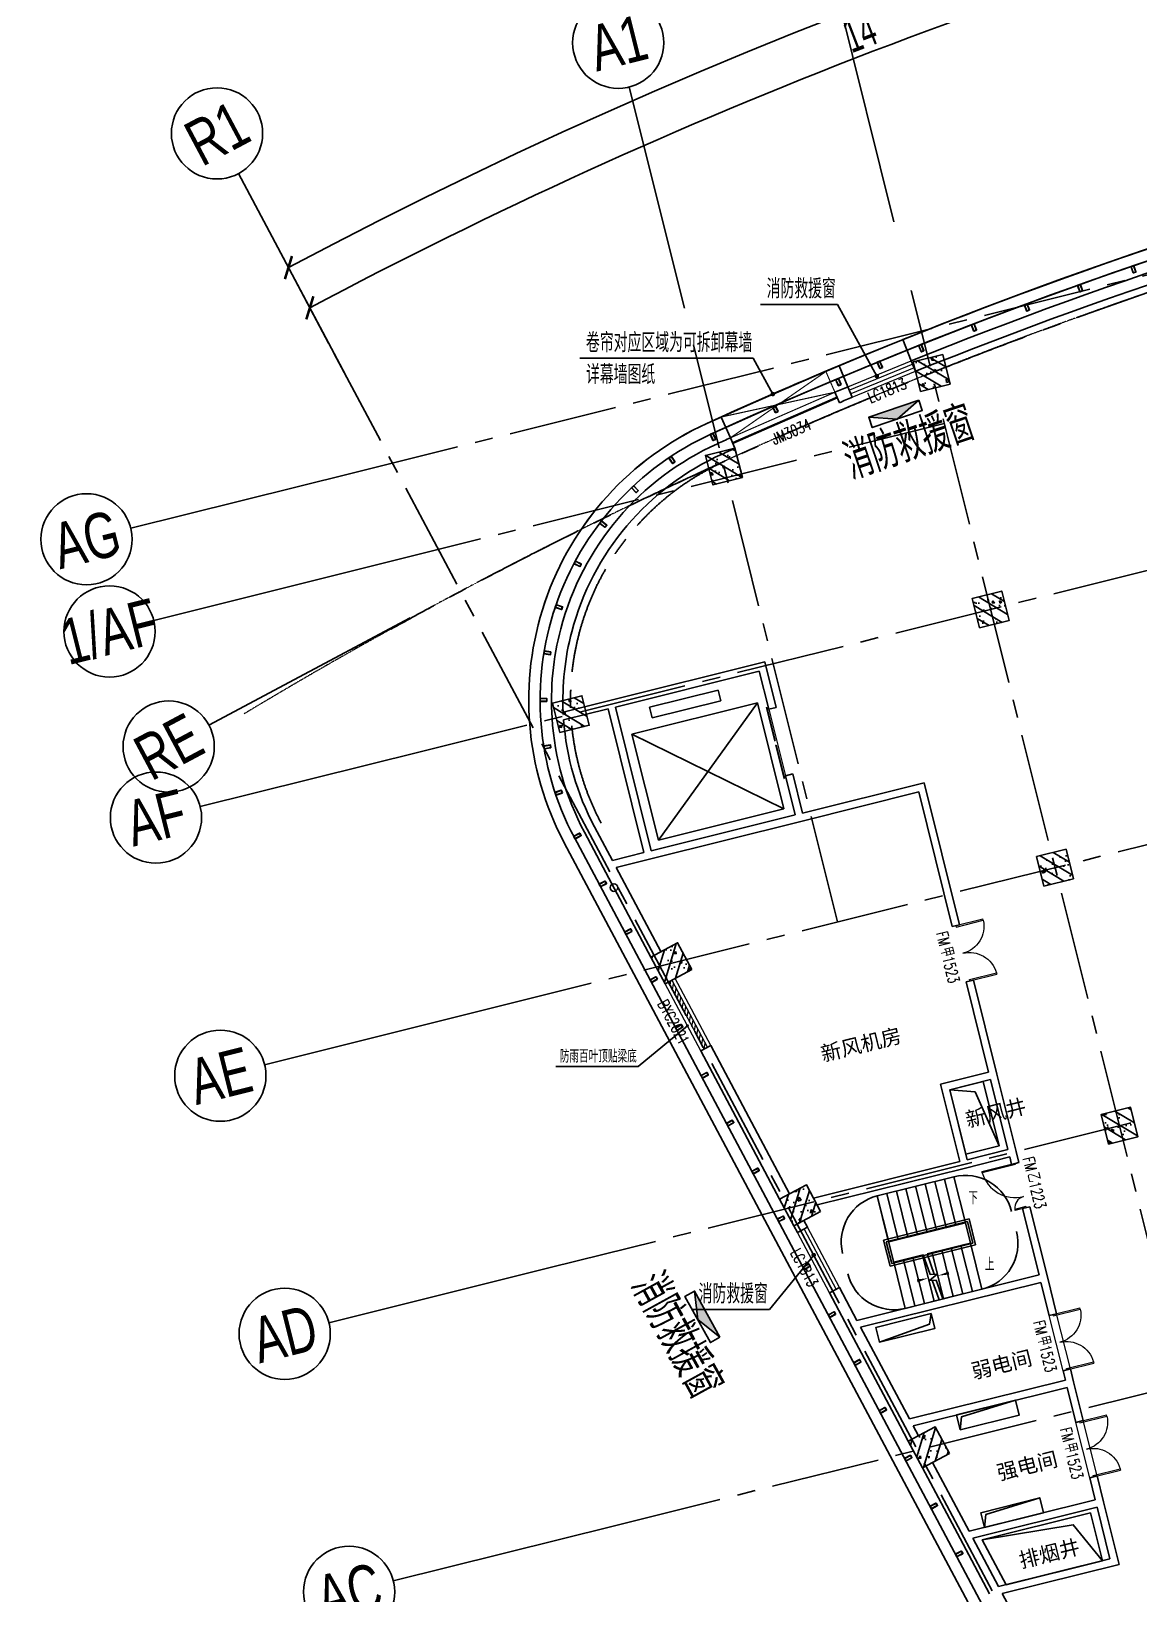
# Model space of a CAD drawing. Extents: x 138868 to 1251000, y -188972 to 132579.
# Drawn here: x 848368 to 877506, y 66777 to 107898 of the extents above; entities that cross this region are included whole.
import ezdxf
from ezdxf.enums import TextEntityAlignment as Align

# ---------------------------------------------------------------- set-up
doc = ezdxf.new("R2010")
doc.units = 0
doc.linetypes.add('CENTER2', pattern=[28.575000000000003, 19.05, -3.175, 3.175, -3.175])
doc.linetypes.add('DASHDOT', pattern=[1, 0.5, -0.25, 0, -0.25])
doc.layers.get('0').update_dxf_attribs({"color": 8})
doc.layers.get('Defpoints').update_dxf_attribs({"color": 8})
for name, color, linetype in [('#幕墙线-平面', 8, 'Continuous'), ('#文字', 8, 'Continuous'), ('#标注', 8, 'Continuous'), ('#结构边线+内凹外凸边线', 8, 'Continuous'), ('#轴线', 8, 'CENTER2'), ('A-FLOR-PIPE', 8, 'Continuous'), ('A-FLOR-RAIL', 8, 'Continuous'), ('A-Hole', 8, 'Continuous'), ('A-OTHER', 8, 'Continuous'), ('COLUMN', 8, 'Continuous'), ('CURTWALL', 8, 'Continuous'), ('dim', 8, 'Continuous'), ('DIM_LEAD', 8, 'Continuous'), ('DIM_SYMB', 8, 'Continuous'), ('EVTR', 8, 'Continuous'), ('STAIR', 8, 'Continuous'), ('WINDOW_TEXT', 8, 'Continuous'), ('建-填充', 8, 'Continuous'), ('救援窗', 8, 'Continuous'), ('数据中心轮廓线', 8, 'Continuous')]:
    doc.layers.add(name, color=color, linetype=linetype)
for name, color, linetype, lineweight in [('DOOR_FIRE', 8, 'Continuous', 13), ('DOOR_FIRE_TEXT', 8, 'Continuous', 9), ('DOTE', 8, 'DASHDOT', 5), ('PUB_TEXT', 8, 'Continuous', 5), ('WALL', 8, 'Continuous', 30), ('WINDOW', 8, 'Continuous', 13)]:
    doc.layers.add(name, color=color, linetype=linetype, lineweight=lineweight)
doc.styles.add('_TCH_DIM', font='SIMPLEX', dxfattribs={"bigfont": 'GBCBIG'})
doc.styles.add('_TCH_WINDOW', font='SIMPLEX', dxfattribs={"height": 3.5, "bigfont": 'GBCBIG'})
doc.styles.add('JHZX', font='jrs.shx', dxfattribs={"width": 0.6, "bigfont": 'jhz.shx'})
doc.styles.get("Standard").update_dxf_attribs({"font": 'arial.ttf'})
doc.styles.add('图纸文字', font='txt.shx', dxfattribs={"width": 0.5, "bigfont": 'HZTXT.shx'})
doc.dimstyles.new('JZBZ-300', dxfattribs={"dimscale": 300, "dimtxt": 3, "dimasz": 1.5, "dimexe": 1, "dimexo": 1, "dimgap": 0.5, "dimtad": 1, "dimdec": 0, "dimdsep": 46, "dimtxsty": 'JHZX', "dimblk1": 'ARCHTICK', "dimblk2": 'ARCHTICK', "dimsah": 1, "dimcen": 0, "dimclrd": 1, "dimclre": 1, "dimclrt": 2, "dimadec": 1, "dimazin": 2, "dimtfac": 1, "dimtdec": 0, "dimtix": 1, "dimtmove": 0, "dimatfit": 3, "dimfxl": 1, "dimtolj": 1, "dimlwd": -1, "dimlwe": -1, "dimarcsym": 1})

# ---------------------------------------------------------------- blocks, each defined once
blk = doc.blocks.new('_FZH')
at = {"layer": '建-填充', "ltscale": 300}
h = blk.add_hatch(dxfattribs=at)
h.set_pattern_fill('钢筋混凝土', color=256, scale=0.1249999999999999, angle=-90.00000000000001)
h.set_pattern_definition([(315, (-0.5000000000000284, 0.5), (0.2209708691207961, 0.2209708691207959), []), (320, (-0.5000000000000284, 0.5), (-0.07844016872824407, -0.8965752282509413), [0.09374999999999993, -1.031249999999999]), (265, (-0.5000000000000284, 0.5), (0.9402401671250143, 0.1734391670162496), [0.07499999999999994, -0.8249999999999994]), (10.45139999999998, (-0.5065366750000067, 0.4252853999999786), (0.8617994275761914, -0.7231367271425267), [0.07967523749999997, -0.8764276399999996]), (316.1842, (-0.2500000000000284, 0.5), (-0.2068987679112728, -1.334051310782055), [0.1406249999999999, -1.546874999999999]), (6.635599999999983, (-0.2672416337500465, 0.3888290687499705), (1.217647338625552, -1.168328381935879), [0.1195128599999999, -1.314641249999999]), (261.1841999999999, (-0.2500000000000284, 0.5), (1.217648251156655, -1.168327431417034), [0.1124999999999999, -1.237499999999999]), (291, (-0.3125000000000284, 0.375), (-0.5032736133316734, -0.7461338151480765), [0.09374999999999993, -1.031249999999999]), (236, (-0.3125000000000284, 0.375), (0.9064375563085658, -0.3041441649019772), [0.07499999999999994, -0.8249999999999994]), (341.4514, (-0.3544395075000182, 0.3128222087499921), (0.4031631208874401, -1.050278285726862), [0.07967523749999997, -0.8764276399999996]), (307.5, (-0.5000000000000284, 0.5), (0.4161173172891392, -0.01519981914661343), [0, -0.8149999999999995, 0, -0.8374999999999995, 0, -0.8281249999999994]), (277.5, (-0.5000000000000284, 0.5), (0.49301463985295, -0.3288369218026856), [0, -0.4774999999999997, 0, -0.7962499999999995, 0, -0.3156249999999998]), (237.5, (-0.5000000000000284, 0.7787500000000023), (-0.02819358966797485, -0.6672780452155109), [0, -0.3124999999999999, 0, -0.9749999999999995, 0, -1.293749999999999]), (227.5, (-0.5000000000000284, 0.9037500000000023), (0.1251312279153969, -0.7289827116779823), [0, -0.4062499999999997, 0, -0.6474999999999995, 0, -0.9187499999999994])])
h.paths.add_polyline_path([(-0.5000000000000284, 0.5), (-0.5000000000000284, -0.5), (0.4999999999999716, -0.5), (0.4999999999999716, 0.5)])
at = {"layer": '#结构边线+内凹外凸边线'}
blk.add_lwpolyline([(-0.5000000000000284, -0.5), (0.4999999999999716, -0.5), (0.4999999999999716, 0.5), (-0.5000000000000284, 0.5)], close=True, dxfattribs=at)
blk = doc.blocks.new('Hole-3F')
at = {"layer": 'A-Hole'}
for points in [[(-45342.28886507568, 95466.46946796041), (-45765.65219660103, 97164.48704600084), (-44892.38616167335, 97382.21672244021), (-44469.02283014776, 95684.19914439972), (-45342.28886507568, 95466.46946796041)], [(-45765.65219660103, 97164.48704600084), (-45102.99559126957, 97107.85025825526), (-44469.02283014823, 95684.19914439967)], [(-46254.45156566054, 91271.17929055874), (-46296.65354224131, 90993.51112168469), (-47613.12639683462, 90520.17815664847)], [(-45492.39759452641, 88214.74775278842), (-45456.52861896786, 88556.57909510861), (-44036.69319072482, 88989.94107625837)], [(-44851.30457118736, 85643.46407815657), (-44815.43559562881, 85985.29542047676), (-43395.60016738577, 86418.65740162652)], [(-44911.97466734843, 85319.15323544468), (-42520.48548845248, 85712.76835304924), (-41747.4015046542, 84768.37222379178)]]:
    blk.add_lwpolyline(points, dxfattribs=at)
for points in [[(-46254.45156566054, 91271.17929055874), (-47709.89515507454, 90908.29644715879), (-47613.12639683462, 90520.17815664847), (-46157.68280742085, 90883.06100004842)], [(-45492.39759452641, 88214.74775278842), (-43939.9244324849, 88601.82278574788), (-44036.69319072482, 88989.94107625837), (-45589.16635276633, 88602.86604329891)], [(-44851.30457118736, 85643.46407815657), (-43298.83140914585, 86030.53911111603), (-43395.60016738577, 86418.65740162652), (-44948.07332942728, 86031.58236866706)], [(-42061.89996893518, 86029.75666795467), (-41747.4015046542, 84768.37222379178), (-44282.97773878719, 84136.18206527852), (-44911.97466734843, 85319.15323544468)]]:
    blk.add_lwpolyline(points, close=True, dxfattribs=at)
blk = doc.blocks.new('$DorLib2D$00000213')
at = {"const_width": 0.02}
blk.add_lwpolyline([(0.5, 3.552713678800501e-15), (-0.5, 3.552713678800501e-15)], dxfattribs=at)
blk = doc.blocks.new('$WINLIB2D$00000001')
for points in [[(-0.4999999999999964, 0.5000000000000142), (-0.4999999999999964, -0.4999999999999858)], [(-0.4999999999999964, 0.5000000000000142), (0.5000000000000036, 0.5000000000000142)], [(0.5000000000000036, -0.4999999999999858), (0.5000000000000036, 0.5000000000000142)], [(0.5000000000000036, 0.1666666666666714), (-0.4999999999999964, 0.1666666666666714)], [(0.5000000000000036, -0.1666666666666572), (-0.4999999999999964, -0.1666666666666572)], [(-0.4999999999999964, -0.4999999999999858), (0.5000000000000036, -0.4999999999999858)]]:
    blk.add_lwpolyline(points)
blk = doc.blocks.new('$DORLIB2D$00000127')
for points in [[(-0.5333333333328483, 0.7948983154366971), (-0.5333333333328483, 0.690405644187237)], [(-0.03333333333284827, 0.7948983154366971), (-0.5333333333328483, 0.7948983154366971)], [(-0.03333333333284827, 0.690405644187237), (-0.5333333333328483, 0.690405644187237)], [(-0.03333333333284827, 0.7948983154366971), (-0.03333333333284827, 0.690405644187237)], [(0.5333333333328483, 0.7948983154366971), (0.03333333333284827, 0.7948983154366971)], [(0.03333333333284827, 0.7948983154366971), (0.03333333333284827, 0.690405644187237)], [(0.5333333333328483, 0.690405644187237), (0.03333333333284827, 0.690405644187237)], [(0.5333333333328483, 0.7948983154366971), (0.5333333333328483, 0.690405644187237)], [(0.5, 0.4999999999999858), (-0.5, 0.4999999999999858)]]:
    blk.add_lwpolyline(points)
blk = doc.blocks.new('$WINLIB2D$00000039')
for points in [[(-0.4999999999983409, 0.5000000000445652), (-0.4999999999999964, -0.4999999999999716)], [(0.5000000000016591, 0.4999999999536158), (-0.4999999999983409, 0.5000000000445652)], [(0.4999999999983338, -0.5000000000463842), (0.4999999999999609, 0.4999999999999432)], [(-0.499999999999428, 0.1666666667124446), (0.500000000000572, 0.1666666666205998)], [(-0.4518745131427302, -0.1666666666260284), (-0.5000000000072298, 0.08358586507802102)], [(-0.3838834764901549, -0.166666666632409), (-0.4479860405916831, 0.1666666667079113)], [(-0.3158924398378069, -0.166666666637866), (-0.3799950039392748, 0.1666666667006353)], [(-0.2479014031851996, -0.166666666645142), (-0.3120039672867243, 0.1666666666951784)], [(-0.1799103665328481, -0.1666666666505989), (-0.2440129306343159, 0.1666666666887977)], [(-0.1119193298802692, -0.1666666666569512), (-0.1760218939817904, 0.1666666666824455)], [(-0.04392829322788927, -0.1666666666633319), (-0.1080308573293216, 0.1666666666760648)], [(0.02406274342471804, -0.1666666666696841), (-0.04003982067680312, 0.1666666666697125)], [(0.09205378007703402, -0.1666666666751411), (0.02795121597557682, 0.1666666666642556)], [(0.1600448167296129, -0.1666666666815217), (0.0959422526280953, 0.1666666666578749)], [(0.2280358533819644, -0.166666666687874), (0.163933289280525, 0.1666666666505989)], [(0.2960268900345753, -0.1666666666942547), (0.231924325933047, 0.1666666666460657)], [(0.3640179266869801, -0.1666666667006069), (0.2999153625854838, 0.166666666639685)], [(0.4320089633395341, -0.1666666667060639), (0.3679063992380058, 0.166666666632409)], [(0.4999999999916831, -0.1666666667115209), (0.4358974358904746, 0.1666666666260568)], [(-0.500000000000572, -0.1666666666214951), (0.499999999999428, -0.1666666667124446)], [(0.4999999999983338, -0.5000000000463842), (-0.5000000000016662, -0.4999999999554348)]]:
    blk.add_lwpolyline(points)
blk = doc.blocks.new('$DorLib2D$00000002')
for p, q in [((-0.5, -5.684341886080802e-17), (-0.5000000000000007, 0.4875)), ((-0.4750000000000007, 0.4875), (-0.5000000000000007, 0.4875)), ((-0.475, -2.842170943040401e-17), (-0.4750000000000007, 0.4875)), ((0.475, -2.842170943040401e-17), (0.4750000000000007, 0.4875)), ((0.4750000000000007, 0.4875), (0.5000000000000007, 0.4875)), ((0.5, -5.684341886080802e-17), (0.5000000000000007, 0.4875)), ((-0.5, -5.684341886080802e-17), (-0.475, -2.842170943040401e-17)), ((0.5, -5.684341886080802e-17), (0.475, -2.842170943040401e-17))]:
    blk.add_line(p, q)
for centre, start, end in [((-0.4875, -4.263256414560601e-17), 0, 88.53071641864632), ((0.4875, -4.263256414560601e-17), 91.4692835813537, 180)]:
    blk.add_arc(centre, 0.4875, start, end)
blk = doc.blocks.new('$DorLib2D$00000225')
for p, q in [((0.4750000000000032, -0.001447885298549778), (0.4750000000000032, 0.7521225008925327)), ((0.4750000000000032, 0.7521225008925327), (0.5000000000000036, 0.7521225008925363)), ((0.5000000000000036, -0.001447885298549778), (0.5000000000000036, 0.7521225008925363)), ((-0.4999999999999982, -3.552713678800501e-15), (-0.5, 0.252035990386009)), ((-0.4750000000000014, 0.252035990386009), (-0.5, 0.252035990386009)), ((-0.4749999999999996, -3.552713678800501e-15), (-0.4750000000000014, 0.252035990386009)), ((-0.4749999999999996, -3.552713678800501e-15), (-0.4999999999999947, -3.552713678800501e-15)), ((0.4750000000000032, -0.001447885298549778), (0.4999999999999929, -0.001447885298549778))]:
    blk.add_line(p, q)
for centre, radius, start, end in [((0.5046168020419071, -0.001920809357812914), 0.7546247204382253, 92.24926861260724, 179.7237749158362), ((-0.5007908120542499, 0.002572563917482285), 0.2507930763238999, 359.7898704778746, 84.09743784757413)]:
    blk.add_arc(centre, radius, start, end)
blk = doc.blocks.new('A$C6e55dde9')
at = {"layer": '救援窗'}
h = blk.add_hatch(color=256, dxfattribs=at)
edge = h.paths.add_edge_path()
edge.add_arc((-838.8111760434695, -143.3865258190199), 838.811176043564, 350.47785121665, 360.0000000000175)
edge.add_arc((838.8111760437023, -143.3865258189617), 838.8111760435627, 179.9999999999825, 189.52214878335)
edge.add_line((11.55737061565742, -282.1501033917884), (692.9326290938072, 0))
edge.add_line((692.9326290939935, 5.820766091346741e-11), (-692.9326290938072, 5.820766091346741e-11))
edge.add_line((-692.9326290939935, 0), (-11.55737061584352, -282.1501033917884))
edge = h.paths.add_edge_path()
edge.add_line((-11.55737061565742, -282.1501033917302), (9.313261273291573e-11, -286.7730516374926))
edge.add_line((2.328306436538696e-10, -286.7730516374577), (11.55737061598338, -282.1501033916953))
edge.add_arc((838.8111760437023, -143.3865258189617), 838.811176043564, 179.9999999999825, 189.52214878335, ccw=False)
edge.add_arc((-838.8111760434695, -143.3865258190199), 838.8111760435627, -9.52214878335002, 1.750777300912887e-11, ccw=False)
blk.add_lwpolyline([(692.9326290939935, 5.820766091346741e-11), (-692.9326290939935, 0), (-692.9326290937606, -286.7730516374577), (692.9326290935278, -286.7730516375159)], close=True, dxfattribs=at)
blk.add_lwpolyline([(692.9326290939935, 5.820766091346741e-11), (2.328306436538696e-10, -286.7730516374577), (-692.9326290939935, 0)], dxfattribs=at)
blk = doc.blocks.new('A$Cf5e5299f')
at = {"layer": '#标注', "ltscale": 300}
blk.add_blockref('A$C6e55dde9', (0, 0), dxfattribs=at)
at = {"layer": '#文字', "style": '图纸文字', "width": 0.7}
blk.add_text('消防救援窗', height=1000, dxfattribs=at).set_placement((-1646.082231758744, -1458.181618343457))
blk = doc.blocks.new('*U3166')
blk.add_line((-8.960830237663566e-17, -20), (0, 0))
blk.add_circle((0, -24), 4)
at = {"style": 'JHZX', "width": 0.75}
blk.add_attdef('AXES', text='', height=4, dxfattribs=at).set_placement((0, -24), align=Align.MIDDLE_CENTER)
blk = doc.blocks.new('*U3167')
blk.add_line((20, 4.898587196589413e-16), (0, 0))
blk.add_circle((24, 0), 4)
at = {"style": 'JHZX', "width": 0.75}
blk.add_attdef('AXES', text='', height=4, dxfattribs=at).set_placement((23.99999999999997, 0), align=Align.MIDDLE_CENTER)
blk = doc.blocks.new('_ARCHTICK')
at = {"color": 0, "linetype": 'ByBlock', "const_width": 0.15}
blk.add_lwpolyline([(-0.5, -0.5), (0.5, 0.5)], dxfattribs=at)
blk = doc.blocks.new('*D3321')
at = {"layer": '#标注', "ltscale": 300, "transparency": 16777216}
for p, q in [((856190.8966844945, 99692.36909648811), (854993.744198457, 101943.8854600338)), ((1008530.367629015, 79636.49725693116), (1010269.463448736, 81501.44919732175))]:
    blk.add_line(p, q, dxfattribs=at)
blk.add_arc((918301.9844985469, -17121.59754685307), 134550.0001244242, 46.99999999366509, 117.9999999999995, dxfattribs=at)
at = {"layer": 'Defpoints', "color": 0, "ltscale": 300, "transparency": 16777216}
for p in [(962846.5674255192, 109840.9271025278), (856331.73815333, 99427.48481863044), (1008325.768120972, 79417.09114646802), (918301.9844985469, -17121.59754685307)]:
    blk.add_point(p, dxfattribs=at)
at = {"layer": '#标注', "ltscale": 300, "transparency": 16777216, "xscale": 450, "yscale": 450, "zscale": 450}
for p, rotation in [((855134.5856672928, 101679.0011821761), 207.9999999999995), ((1010064.863940693, 81282.04308685866), 316.9999999936651)]:
    blk.add_blockref('_ARCHTICK', p, dxfattribs=dict(at, rotation=rotation))
at = {"layer": '#标注', "ltscale": 300, "transparency": 16777216, "insert": (935942.5994007356, 116872.1755902018), "char_height": 900, "attachment_point": 5, "rotation": 352.4999999968323, "style": 'JHZX'}
blk.add_mtext('\\A1;71°', dxfattribs=at)
blk = doc.blocks.new('*D3315')
at = {"layer": '#标注', "ltscale": 300, "transparency": 16777216}
for p, q in [((886295.7176810895, 111248.52715826), (885969.1231215484, 112558.4263906635)), ((856190.8966844945, 99692.36909648805), (855557.1100737993, 100884.3483486047))]:
    blk.add_line(p, q, dxfattribs=at)
blk.add_arc((918301.9844985472, -17121.59754685307), 133350.000124426, 104.0000000000008, 117.9999999999996, dxfattribs=at)
at = {"layer": 'Defpoints', "color": 0, "ltscale": 300, "transparency": 16777216}
for p in [(886368.2942497693, 110957.4384403773), (875621.7338599301, 109213.7448503133), (856331.7381533302, 99427.48481863039), (918301.9844985472, -17121.59754685307)]:
    blk.add_point(p, dxfattribs=at)
at = {"layer": '#标注', "ltscale": 300, "transparency": 16777216, "xscale": 450, "yscale": 450, "zscale": 450}
for p, rotation in [((886041.6996902283, 112267.3376727807), 14.00000000000074), ((855697.951542635, 100619.464070747), 207.9999999999996)]:
    blk.add_blockref('_ARCHTICK', p, dxfattribs=dict(at, rotation=rotation))
at = {"layer": '#标注', "ltscale": 300, "transparency": 16777216, "insert": (870298.5976123635, 107931.5006986087), "char_height": 900, "attachment_point": 5, "rotation": 21.00000000000008, "style": 'JHZX'}
blk.add_mtext('\\A1;14°', dxfattribs=at)
blk = doc.blocks.new('LZ')
at = {"layer": '#幕墙线-平面', "ltscale": 250}
for points in [[(-32.49999999988358, -9.730402962304652e-05, -0.414213562373095), (-40.00002245465294, 7.499880241084611), (-40.00051645992789, 172.4998802403279, -0.414213562373095), (-32.50053891458083, 179.9999026951264), (32.49946108506992, 180.0000973032147, -0.414213562373095), (39.99948353983928, 172.5001197580132), (39.9999775448814, 7.500119758740766, -0.4142135623730949), (32.49999999976717, 9.730400051921606e-05)], [(-32.50001796381548, 5.999902695941273, -0.4142135623730951), (-34.00002245488577, 7.499898204987403), (-34.00051645981148, 172.4998982042016, -0.4142135623730951), (-32.50052095076535, 173.9999026951555), (32.49947904876899, 174.0000973032147, -0.4142135623730951), (33.99948353983928, 172.5001017941977), (33.9999775448814, 7.500101794925286, -0.4142135623730951), (32.49998203583527, 6.000097303971415)]]:
    blk.add_lwpolyline(points, format="xyb", close=True, dxfattribs=at)

msp = doc.modelspace()

# ---------------------------------------------------------------- linework, layer by layer
at = {"layer": '#幕墙线-平面', "ltscale": 500}
msp.add_lwpolyline([(998285.7021367988, 80237.03399766423, 0.2860734634963688), (866144.3737756913, 97576.69969902467, 0.4324632496480859), (862392.3873621444, 86538.52766009257), (877125.2731387713, 58829.99946906487, 0.3897332674103929), (887336.5475836261, 55231.04394336417, -0.2739152575343032), (966866.7564053421, 44807.51845885115, 0.3893999561442285), (977654.2845651237, 45646.6890394357), (999058.200471947, 68599.57872991194, 0.4327152502695922)], format="xyb", close=True, dxfattribs=at)
msp.add_lwpolyline([(866144.3739002969, 97576.69966680114, 0.4324632496197469), (862392.3874869961, 86538.52762810932), (877125.2732638898, 58829.99943657988, 0.3897332673906265), (887336.5477104676, 55231.04391210387, -0.2124371498010051), (951317.533810321, 54318.83629549388, 0.3893999562089555), (961622.6773407378, 57617.16739056236), (977172.2098301607, 84878.39989842544, 0.4327152502067482), (973743.2372546513, 96026.01245414908, 0.2242489846275923), (866144.3739002966, 97576.69966680091)], format="xyb", dxfattribs=at)
at = {"layer": '#幕墙线-平面'}
msp.add_lwpolyline([(998095.2647136045, 80005.22893333831, 0.2860734634963688), (866268.5585628813, 97303.60971636232, 0.432463249648085), (862657.2716399438, 86679.36912903795), (877390.1574166291, 58970.84093790059, 0.3897332674103919), (887218.5090697727, 55506.8462443829, -0.2739152575343032), (967051.8826010546, 45043.58686347376, 0.3893999561442295), (977434.8784545485, 45851.28854735848), (998838.7943614612, 68804.17823793064, 0.4327152502695888), (998095.264720533, 80005.2289276463)], format="xyb", dxfattribs=at)
at = {"layer": '#幕墙线-平面', "ltscale": 300}
msp.add_lwpolyline([(866268.5586875654, 97303.60968417418, 0.432463249619747), (862657.2717648009, 86679.36909704446), (877390.1575417477, 58970.84090541583, 0.3897332673906247), (887218.5091965785, 55506.84621310746, -0.2124371498010051), (951443.3872383656, 54591.16131206322, 0.3893999562089572), (961362.0878863917, 57765.80499106646), (976911.6203758148, 85027.03749892954, 0.4327152502067479), (973611.2342718868, 95756.61458381359, 0.2242489846275924)], format="xyb", close=True, dxfattribs=at)
at = {"layer": '#轴线', "ltscale": 150}
for p, q in [((856809.0132099749, 96270.12496457488), (907391.3070538342, 108881.7072678914)), ((858635.5235217521, 88944.3922311911), (909217.8173656119, 101555.9745345077)), ((883421.4147969377, 53332.82628944836), (871518.8575296127, 101071.3760375543)), ((869580.190458986, 84458.90854371019), (865794.1127445847, 99644.03685351636)), ((885724.6459112051, 44147.46530491009), (856331.7381533298, 99427.48481863021)), ((857413.8179489737, 93844.38564888487), (872389.7763477494, 97578.31144711422)), ((860328.9768452672, 82152.32192952588), (910911.2706890982, 94763.9042328361)), ((862022.4301144644, 75360.2518455938), (912604.7239582958, 87971.83414890448)), ((863715.883383662, 68568.18176166201), (914298.1772274938, 81179.76406497252))]:
    msp.add_line(p, q, dxfattribs=at)
for centre, radius, start, end in [((918301.9845202272, -17121.59760284243), 124899.9999998406, 45.62366798156813, 118.9562780656252), ((869455.9682546996, 90293.79554747202), 6900, 114.4531657315099, 207.9999999837385)]:
    msp.add_arc(centre, radius, start, end, dxfattribs=at)
at = {"layer": 'A-FLOR-PIPE'}
msp.add_circle((863696.841766617, 85362.43683111307), 100, dxfattribs=at)
at = {"layer": 'A-FLOR-RAIL'}
msp.add_lwpolyline([(873129.6054240351, 74728.55416506657), (873381.8823128631, 74791.45385792159), (873079.4799433635, 76004.32351576729), (872827.2030545354, 75941.42382291227)], close=True, dxfattribs=at)
at = {"layer": 'A-OTHER', "ltscale": 0.5}
for centre, start, end in [((872946.4229007887, 76537.98616520985), 13.99999999888974, 104.0000000029326), ((870928.2077901969, 76034.78862237808), 104.0000000029326, 193.9999999988897), ((873079.4799433639, 76004.32351577701), 284.0000000029326, 13.99999999888974), ((871061.2648327758, 75501.1259729304), 193.9999999988897, 284.0000000029326)]:
    msp.add_arc(centre, 1249.999999991109, start, end, dxfattribs=at)
at = {"layer": 'CURTWALL'}
for p, q in [((871521.8824416446, 99226.07777214458), (871298.0535004537, 99782.76695935108)), ((869856.6823255273, 98542.62428197963), (869624.885915159, 99096.04329767876)), ((866763.6035535848, 97197.93196886097), (866517.0077193845, 97744.91693903651))]:
    msp.add_line(p, q, dxfattribs=at)
at = {"layer": 'dim', "ltscale": 300}
for points in [[(909963.945715663, 98578.4023309304), (907511.2838960048, 108415.4915936626, 0.08546788528828636), (866144.3739002969, 97576.19505117892, 0.4324632496197455), (862392.3874869961, 86538.02301248722), (877125.2732638898, 58829.49482095783, 0.3897332673906265), (887336.5477104676, 55230.53929648176, -0.2124371498010051), (951317.533810321, 54318.33167987183, 0.3893999562089553), (961622.6773407378, 57616.66277494014), (977172.2098301607, 84877.8952828034, 0.4327152502067507), (973743.2372546513, 96025.50783852703, 0.09273048928582212), (929092.6849368347, 108415.4916114839), (926640.0230481792, 98578.40207202872)], [(909729.5600268035, 98278.40233456931), (907282.1497937301, 108094.4286339566, 0.08495546336409823), (866268.5586874872, 97303.10506851663, 0.4324632496197475), (862657.2717648002, 86678.86448142375), (877390.1575417477, 58970.3362897936, 0.3897332673906237), (887218.5091965788, 55506.3415974853, -0.212437149801005), (951443.3872383656, 54590.65669644106, 0.3893999562089543), (961362.0878863917, 57765.30037544435), (976911.6203758148, 85026.53288330755, 0.4327152502067534), (973611.234271887, 95756.10996819154, 0.09221741090204245), (929321.8190390503, 108094.4286515407), (926874.4087352243, 98278.40206838981)]]:
    msp.add_lwpolyline(points, format="xyb", close=True, dxfattribs=at)
at = {"layer": 'DIM_LEAD'}
for p, q in [((869579.1844182091, 100711.0267051955), (867558.1148127916, 100711.0267051955)), ((870614.6630496795, 98822.68713146646), (869579.1844182091, 100711.0267051955)), ((867361.1638746527, 99293.40336831001), (862804.9989515615, 99293.40336831001)), ((867878.9031903879, 98349.23358144541), (867361.1638746527, 99293.40336831001)), ((865631.1431240917, 81724.83400176401), (864340.4989515615, 80649.67053150147)), ((864340.4989515615, 80649.67053150147), (862168.9989515615, 80649.67053150147)), ((868953.8550735887, 75688.73470844654), (867788.5194719823, 74260.01131551398)), ((867788.5194719823, 74260.01131551398), (865767.4498665647, 74260.01131551398))]:
    msp.add_line(p, q, dxfattribs=at)
for points, const_width in [([(870629.0873594724, 98796.38239259686, 1), (870600.2387398866, 98848.991870336, 1)], 60), ([(867893.3275001808, 98322.92884257587, 1), (867864.478880595, 98375.53832031501, 1)], 60), ([(865646.5097355482, 81737.63506626448, 1), (865615.7765126352, 81712.03293726355, 1)], 40), ([(868972.8169028109, 75711.98226815823, 1), (868934.8932443664, 75665.48714873486, 1)], 60)]:
    msp.add_lwpolyline(points, format="xyb", close=True, dxfattribs=dict(at, const_width=const_width))
at = {"layer": 'DIM_SYMB'}
for points in [[(872921.3601604516, 77175.87084057031, 0, 0, 0), (870146.314383304, 76483.97421914723, 0, 0, 0), (870581.7737953886, 74737.4419118517, 0, 0, 0), (871969.296683962, 75083.39022256323, 0, 80.00000000000001, 0), (871678.2079660795, 75010.81365388248, 0, 0, 0)], [(873356.8195725358, 75429.33853327477, 0, 0, 0), (872221.5735727937, 75146.28991541988, 0, 80.00000000000001, 0), (872512.6622906763, 75218.86648410064, 0, 0, 0)]]:
    msp.add_lwpolyline(points, format="xyseb", dxfattribs=at)
at = {"layer": 'DOOR_FIRE'}
for p, q in [((875514.8403076902, 72643.6667987546, 200), (875151.9574642908, 74099.1103881686, 200)), ((875708.8994529452, 72692.0511778745, 200), (875346.0166095458, 74147.4947672885, 200)), ((876216.4143484649, 69829.80701255205, 200), (875853.5315050655, 71285.25060196605, 200)), ((876410.4734937199, 69878.19139167195, 200), (876047.5906503205, 71333.63498108595, 200))]:
    msp.add_line(p, q, dxfattribs=at)
at = {"layer": 'DOTE'}
msp.add_arc((918301.9845455997, -17121.59765952924), 124899.9999994387, 46.00000001977925, 121.0000000005282, dxfattribs=at)
at = {"layer": 'EVTR'}
for p, q in [((864637.2446363824, 90105.83743965358), (866441.9946871931, 90555.81216573098)), ((866441.9946871931, 90555.81216573098), (866510.9424274787, 90279.27788375167)), ((864173.5567666844, 89402.77730033628), (867472.5622359044, 90225.31174585235)), ((864706.192376669, 89829.3031576745), (864637.2446363824, 90105.83743965358)), ((866510.9424274787, 90279.27788375167), (864706.192376669, 89829.3031576745)), ((867472.5622359044, 90225.31174585235), (864870.2918264172, 86608.32560875907)), ((867472.5622359044, 90225.31174585235), (868169.2972956365, 87430.8600542756)), ((868169.2972956365, 87430.8600542756), (864173.5567666844, 89402.77730033628)), ((864870.2918264172, 86608.32560875907), (864173.5567666844, 89402.77730033628)), ((868169.2972956365, 87430.8600542756), (864870.2918264172, 86608.32560875907))]:
    msp.add_line(p, q, dxfattribs=at)
at = {"layer": 'STAIR'}
for p, q in [((870625.8054206315, 77247.65828021086), (872644.0205312842, 77750.85582306416)), ((872644.0205312842, 77750.85582306416), (872946.4229007873, 76537.98616522003)), ((870878.0823094631, 77310.55797306751), (871180.4846789662, 76097.68831522344)), ((871130.3591982948, 77373.45766592422), (871432.761567798, 76160.58800808009)), ((871382.6360871263, 77436.35735878086), (871685.0384566295, 76223.48770093673)), ((871634.9129759578, 77499.25705163751), (871937.315345461, 76286.38739379344)), ((871887.1898647894, 77562.15674449416), (872189.5922342925, 76349.28708665009)), ((872139.4667536211, 77625.05643735081), (872441.8691231243, 76412.18677950674)), ((872391.7436424526, 77687.95613020752), (872694.1460119558, 76475.08647236339)), ((870908.8540384895, 76112.4122804688), (870625.8054206315, 77247.65828021086)), ((870625.8054206315, 77247.65828021086), (870928.2077901347, 76034.78862236679)), ((870792.4185513367, 76083.38165297755), (873043.5046363103, 76644.64045077894)), ((870865.1516086427, 76039.6792231634), (872999.8022063724, 76571.90739346971)), ((870928.2077901347, 76034.78862236679), (872946.4229007873, 76537.98616522003)), ((872946.4229008551, 76537.98616523296), (873079.4799434363, 76004.32351578149)), ((872999.8022063724, 76571.90739346971), (873142.536124777, 75999.4329149719)), ((873043.5046363103, 76644.64045077894), (873215.269182181, 75955.73048515426)), ((870964.1830972075, 75394.47168735275), (870792.4185513367, 76083.38165297755)), ((871007.8855270476, 75467.20474466536), (870865.1516086427, 76039.6792231634)), ((871066.1032706287, 75481.72005838982), (870923.3693522254, 76054.19453689264)), ((873215.269182181, 75955.73048515426), (870964.1830972075, 75394.47168735275)), ((873142.536124777, 75999.4329149719), (871007.8855270476, 75467.20474466536)), ((871838.2551779049, 75694.85142389673), (871061.264832716, 75501.12597291567)), ((872120.4978687137, 74476.95539364137), (871818.0954992108, 75689.8250514855)), ((872020.619844697, 75176.79165353521), (871838.2551778825, 75694.8514238912)), ((873079.4799433686, 76004.32351576857), (871935.7161369245, 75719.15117016452)), ((872123.8433358076, 75184.72125480894), (871935.7161369117, 75719.15117016132)), ((872372.7747575452, 74539.85508649796), (872070.3723880423, 75752.72474434215)), ((872625.0516463767, 74602.75477935455), (872322.6492768738, 75815.62443719874)), ((872877.3285352082, 74665.6544722112), (872574.9261657053, 75878.52413005533)), ((873129.60542404, 74728.55416506779), (872827.2030545371, 75941.42382291192)), ((873381.8823128715, 74791.45385792438), (873079.4799433686, 76004.32351576857)), ((871363.6672022189, 74288.25631507154), (871061.264832716, 75501.12597291567)), ((871615.9440910504, 74351.15600792813), (871313.5417215475, 75564.02566577232)), ((871868.2209798819, 74414.05570078472), (871565.818610379, 75626.92535862891)), ((871998.9694793711, 75020.39760734607), (872206.8350087784, 75191.09665327647)), ((872176.8767676712, 75034.06439784094), (871998.9694793711, 75020.39760734607)), ((872206.8350087784, 75191.09665327647), (872020.619844697, 75176.79165353521)), ((872255.1541198445, 74510.52896779083), (872073.6532765515, 75026.1347965665)), ((872352.61507894, 74534.8287140776), (872176.8767676712, 75034.06439784094)), ((872255.1541198387, 74510.52896778943), (871363.6672022189, 74288.25631507154)), ((873381.8823128715, 74791.45385792438), (872352.6150789533, 74534.82871408091))]:
    msp.add_line(p, q, dxfattribs=at)
msp.add_lwpolyline([(867077.3420355034, 96150.71147789265), (866883.8045190233, 96926.94805891311), (866107.5679380025, 96733.41054243356), (866301.1054544821, 95957.17396141321), (867077.3420355034, 96150.71147789265)], dxfattribs=at)
at = {"layer": 'WALL'}
for p, q in [((871521.8824416446, 99226.0777721447), (871635.7942957471, 98948.53725846263)), ((869513.0734493695, 98398.10499479208), (869633.0993596851, 98123.13828582875)), ((869970.5942052354, 98265.08377902239), (869856.6823511329, 98542.62429270457)), ((866883.6294639006, 96922.96525989729), (866763.6035535848, 97197.93196886097)), ((863593.2409765455, 90283.548884511), (867668.4863878135, 91299.62168399495)), ((867967.2599287247, 90101.30646266934), (867668.4863878135, 91299.62168399495)), ((863738.6549282945, 90113.68192882003), (867522.811621683, 91057.17815962865)), ((867522.811621683, 91057.17815962865), (867773.2007834755, 90052.92208355083)), ((862363.0442078004, 89976.8263810554), (863593.2409765455, 90283.548884511)), ((862375.0405407422, 89773.69467691926), (863544.5957830388, 90065.29754969885)), ((863544.5957830388, 90065.29754969885), (864488.0911758698, 86281.14421724621)), ((863738.6549282945, 90113.68192882003), (864682.1503211274, 86329.5285963607)), ((867773.2007834755, 90052.92208355083), (867967.2599287247, 90101.30646266934)), ((868402.7193408038, 88354.7741553727), (868208.6601955541, 88306.38977625425)), ((868208.6601955541, 88306.38977625425), (868466.3070145161, 87273.02482716937)), ((868660.366159765, 87321.409206287), (868402.7193408038, 88354.7741553727)), ((868660.366159765, 87321.409206287), (871862.3420564877, 88119.7514617691)), ((872793.7408206654, 84384.11505689746), (871862.3420564877, 88119.7514617691)), ((868611.7209662613, 87103.15787147032), (871716.6672903509, 87877.30793739029)), ((871716.6672903509, 87877.30793739029), (872599.6816754024, 84335.73067777569)), ((864682.1503211274, 86329.5285963607), (868466.3070145161, 87273.02482716937)), ((863418.3776930335, 85886.44050955906), (862922.1533194727, 86819.70282180316)), ((863658.2880646726, 86074.2510647783), (863187.0375973303, 86960.54429063934)), ((864633.5051276181, 86111.27726154198), (868611.7209662613, 87103.15787147032)), ((863658.2880646726, 86074.2510647783), (864488.0911758698, 86281.14421724621)), ((863755.0568229137, 85892.25550012401), (864633.5051276181, 86111.27726154198)), ((864668.8518931239, 83534.64058722294), (863418.3776930335, 85886.44050955906)), ((864933.7361709867, 83675.48205606139), (863755.0568229137, 85892.25550012401)), ((872599.6816754024, 84335.73067777569), (872793.7408206654, 84384.11505689746)), ((873156.6236640648, 82928.67146748386), (872962.5645188019, 82880.28708836209)), ((872962.5645188019, 82880.28708836209), (873555.2732251077, 80503.06230998266)), ((873773.5245176724, 80454.4172859434), (873156.6236640648, 82928.67146748386)), ((866248.2565467742, 81203.22879606229), (865983.3722689182, 81062.38732722757)), ((865983.3722689182, 81062.38732722757), (868055.7584667255, 77164.79575860046)), ((868320.6427445712, 77305.63722742978), (866248.2565467742, 81203.22879606229)), ((873555.2732251077, 80503.06230998266), (872293.8886136615, 80188.56380399351)), ((872801.9246086536, 78150.9427217287), (872293.8886136615, 80188.56380399351)), ((873603.6574369399, 80309.00312301796), (872536.3321380366, 80042.88903785823)), ((874063.3090528105, 78465.44118601561), (873603.6574369399, 80309.00312301796)), ((874281.5603734052, 78416.79604956688), (873773.524392646, 80454.41707474645)), ((872995.9837539068, 78199.32710085582), (872536.3321380366, 80042.88903785823)), ((872801.9246086536, 78150.9427217287), (868948.3405135816, 77190.13629550504)), ((874111.6933132138, 78271.38201116095), (872947.3385604052, 77981.07576604252)), ((874063.3090528105, 78465.44118601561), (872995.9837539068, 78199.32710085582)), ((874111.6933132138, 78271.38201116095), (874160.0781525972, 78077.32101985381)), ((874354.1372978624, 78125.70539897622), (874281.5608125159, 78416.79378261545)), ((872947.3385604052, 77981.07576604252), (869045.1092718076, 77008.14073089062)), ((874160.0781525972, 78077.32101985381), (874354.1372978624, 78125.70539897622)), ((874644.4435725634, 76961.3505275193), (874450.3844272981, 76912.96614839684)), ((874450.3844272981, 76912.96614839684), (874885.8433791304, 75166.43568708614)), ((875104.0947139468, 75117.79049357021), (874644.4435725634, 76961.3505275193)), ((868790.1141582613, 76422.68955529912), (868696.2198457203, 76599.27907393477)), ((868431.3355677843, 76458.43760505738), (868525.2298804107, 76281.84808646707)), ((868525.2298804107, 76281.84808646707), (868790.1141582613, 76422.68955529912)), ((874885.8433791304, 75166.43568708614), (870093.4094036238, 73971.54769521457)), ((874934.2277582367, 74972.37654180883), (870190.1781618616, 73789.55213055498)), ((874934.2277582367, 74972.37654180883), (875151.957464264, 74099.11038821738)), ((875346.0166095386, 74147.494767342), (875104.0947139447, 75117.79049356986)), ((869635.1629712761, 74833.38388815336), (869370.278693425, 74692.54241932114)), ((869370.278693425, 74692.54241932114), (869853.4990234596, 73783.73715603916)), ((870093.4094036238, 73971.54769521457), (869635.1629712761, 74833.38388815336)), ((875151.957464264, 74099.11038821738), (875346.0166095386, 74147.494767342)), ((871231.0379513665, 71192.96323727962), (869853.4990234596, 73783.73715603916)), ((871472.3642085386, 71378.11089907156), (870190.1781618616, 73789.55213055498)), ((875575.3207815755, 72401.09286717972), (871472.3642085386, 71378.11089907156)), ((875708.8994529378, 72692.05117792828), (875514.8403076639, 72643.66679880378)), ((875514.8403076639, 72643.66679880378), (875575.3207815755, 72401.09286717972)), ((875793.5721164038, 72352.44767368323), (875708.8994529378, 72692.05117792828)), ((875623.7051607114, 72207.03372192709), (871569.1329667978, 71196.11533443461)), ((875623.7051607114, 72207.03372192709), (875853.5315050522, 71285.2506019841)), ((876047.5906503163, 71333.63498110604), (875793.5721164038, 72352.44767368323)), ((871442.6648560262, 70794.95091693976), (871231.0379513665, 71192.96323727962)), ((871707.5491338794, 70935.79238577303), (871569.1329667978, 71196.11533443461)), ((875853.5315050522, 71285.2506019841), (876047.5906503163, 71333.63498110604)), ((871684.5830666905, 70552.97438247997), (871684.5830666905, 70552.97438247997)), ((871701.6656535559, 70520.8467092656), (871701.6656535559, 70520.8467092656)), ((871718.7482404213, 70488.71903605125), (871718.7482404213, 70488.71903605125)), ((871718.7482404213, 70488.71903605125), (871718.7482404213, 70488.71903605125)), ((871726.3004494945, 70474.51539657521), (871726.3004494945, 70474.51539657521)), ((871733.852658568, 70460.31175709917), (871733.852658568, 70460.31175709917)), ((871733.8526585693, 70460.31175708777), (871733.8526585693, 70460.31175708777)), ((871871.30956953, 70494.69281791477), (871871.30956953, 70494.69281791477)), ((872008.7664804906, 70529.07387874176), (872008.7664804906, 70529.07387874176)), ((872804.9461497753, 68232.87243450643), (871818.2421062905, 70088.59284258861)), ((873044.8565299546, 68420.6829736752), (872083.1263841346, 70229.43431141705)), ((876410.4734937157, 69878.19139169238), (876216.4143484519, 69829.8070125705)), ((876216.4143484519, 69829.8070125705), (876361.566942289, 69247.63175679214)), ((876579.8182771029, 69198.98656328634), (876410.4734937157, 69878.19139169238)), ((876361.566942289, 69247.63175679214), (873044.8565299546, 68420.6829736752)), ((876991.0854996219, 67549.48382860597), (876579.8182771029, 69198.98656328634)), ((876409.9513214107, 69053.57261153433), (873141.625288188, 68238.68740903022)), ((876748.6419752487, 67695.15859475551), (876409.9513214107, 69053.57261153433)), ((873579.0962156942, 66776.90791738307), (872804.9461497753, 68232.87243450643)), ((873819.0065958635, 66964.71845655446), (873141.625288188, 68238.68740903022)), ((876748.6419752487, 67695.15859475551), (873819.0065958635, 66964.71845655446)), ((876991.0854996219, 67549.48382860597), (873915.7755229622, 66782.72293400142)), ((876739.524567669, 61472.02337413147), (873915.7755229622, 66782.72293400142))]:
    msp.add_line(p, q, dxfattribs=at)
for centre, radius, start, end in [((918301.9818219622, -17121.60076683486), 125399.9999977754, 95.94382022528659, 111.9036595915423), ((918301.981821961, -17121.6007668344), 125099.9999977749, 95.94480638047848, 111.9026734414982), ((918301.9818219854, -17121.60076683067), 125399.9999977807, 112.7260941124285, 112.8964115287777), ((918301.9818219552, -17121.60076684068), 125099.9999977783, 112.7270802532292, 112.8947678667022), ((918301.9818219806, -17121.60076682869), 125399.999997778, 114.2671566454921, 114.437544272588), ((869456.309657773, 90293.61386659002), 7400.378197911328, 114.1903111756053, 165.2924226610701), ((869456.309657773, 90293.61386659014), 7100.378197911168, 114.1851391162376, 165.2924060101456), ((918301.9818219272, -17121.60076684639), 125099.9999977719, 114.2688003032948, 114.4378436029046), ((869455.9655065809, 90293.79238639458), 7399.999999946359, 165.293083072071, 183.675061720579), ((869455.9655065814, 90293.79238639487), 7099.999999946374, 165.2930943322554, 182.5587115762301), ((869455.9655065809, 90293.79238639446), 7399.999999946353, 183.675061720579, 208.0000000076695), ((869455.9655065809, 90293.79238639487), 7099.999999946423, 184.2008618318396, 208.0000000076695)]:
    msp.add_arc(centre, radius, start, end, dxfattribs=at)
at = {"layer": '数据中心轮廓线'}
for points in [[(965305.915565616, 99782.76689794258, 0.07427249536410932), (929092.6849368347, 108415.4916114841), (926640.0230481795, 98578.40207202872), (909963.945715663, 98578.4023309304), (907511.2838960048, 108415.4915936626, 0.07427249553223203), (871298.0535004537, 99782.76695935108)], [(869624.885915159, 99096.04329767881, 0.007535906763480832), (866144.3739002969, 97576.19505117898, 0.4324632496197444), (862392.3874869954, 86538.02301248873), (877125.2732638901, 58829.49482095783, 0.389733267390625), (887336.5477104678, 55230.5392964817, -0.2124371498010046), (951317.533810321, 54318.33167987195, 0.3893999562089562), (961622.6773407378, 57616.6627749402), (977172.209830161, 84877.8952828034, 0.4327152502067543), (973743.2372546515, 96025.50783852703, 0.01474220444908848), (966979.0831498809, 99096.04323627084, 0.01474220444908848)]]:
    msp.add_lwpolyline(points, format="xyb", dxfattribs=at)
at = {"layer": '数据中心轮廓线', "const_width": 30}
for points in [[(866517.0077193845, 97744.91693903646), (866763.6035535848, 97197.93196886097), (869513.0734493695, 98398.10499479214), (869275.0703307253, 98943.34505241713), (866517.0077193845, 97744.91693903646)], [(866763.6035535848, 97197.93196886114), (869275.0703307253, 98943.34505241713)], [(869513.0734493695, 98398.10499479226), (866517.0077193845, 97744.91693903651)]]:
    msp.add_lwpolyline(points, dxfattribs=at)

# ---------------------------------------------------------------- block references
at = {"layer": '#幕墙线-平面', "ltscale": 300}
for p, rotation in [((877338.3190221186, 101716.8979691139), 199.0191629786176), ((875932.3878049152, 101222.9278155775), 199.6984133236516), ((874532.4113401906, 100712.3252320455), 200.3776636686854), ((873138.5863849116, 100185.161980164), 201.0569140137194), ((871751.1088314932, 99641.5121490662), 201.7361643587533), ((870658.2266141744, 99199.34772823006), 203.773915393855), ((869568.51463387, 98747.0302374041), 203.0946650488211), ((867909.210100323, 98035.07079427858), 203.773915393855), ((866269.6396865705, 97304.10125090065), 203.773915393855), ((865172.3175020136, 96692.76381851314), 213.8015627837192), ((864188.993562052, 95911.14788837731), 223.1587955091839), ((863345.8364800396, 94980.05414003832), 232.5160282346484), ((862665.2846926842, 93924.261216274), 241.873260960113), ((862165.4493189366, 92771.8663046686), 251.2304936855776), ((861859.6321795811, 91553.53740391158), 260.5877264110422), ((861755.97180381, 90301.69717463362), 269.9449591365068), ((861857.2268433981, 89049.6600944713), 279.3021918619714), ((862160.7026583487, 87830.74587973603), 288.659424587436), ((862658.3230285337, 86677.39276809338), 297.9999999999995), ((863327.9996539638, 85417.9142135058), 297.9999999999995), ((863997.6762801888, 84158.43565934082), 297.9999999999995), ((864667.3529064138, 82898.95710517582), 297.9999999999995), ((865337.0295326386, 81639.47855101083), 297.9999999999995), ((866006.7061588634, 80379.99999684584), 297.9999999999995), ((866676.3827850884, 79120.52144268085), 297.9999999999995), ((867346.0594113134, 77861.04288851586), 297.9999999999995), ((868015.7360375382, 76601.56433435087), 297.9999999999995), ((868685.4126637629, 75342.08578018576), 297.9999999999995), ((869355.0892899879, 74082.60722602077), 297.9999999999995), ((870024.7659162129, 72823.12867185567), 297.9999999999995), ((870694.4425424377, 71563.65011769067), 297.9999999999995), ((871364.1191686625, 70304.17156352568), 297.9999999999995), ((872033.7957948875, 69044.6930093607), 297.9999999999995), ((872703.4724211125, 67785.2144551957), 297.9999999999995)]:
    msp.add_blockref('LZ', p, dxfattribs=dict(at, rotation=rotation))
at = {"layer": '#标注'}
ref = msp.add_blockref('*U3166', (879026.0510834111, 105683.6174209047), dxfattribs=dict(at, xscale=-300.0000000000002, yscale=300.0000000000002, zscale=300.0000000000001, rotation=193.9999999999983))
ref.add_attrib('AXES', 'A3', dxfattribs={"layer": '0', "height": 1200, "rotation": 13.99999999999824, "style": 'JHZX', "width": 0.7500000000000003}).set_placement((877284.2134350936, 112669.746650092), align=Align.MIDDLE_CENTER)
ref = msp.add_blockref('*U3166', (871066.6582682903, 102885.0482130236), dxfattribs=dict(at, xscale=-300.0000000000002, yscale=300.0000000000002, zscale=300.0000000000001, rotation=193.9999999999983))
ref.add_attrib('AXES', 'A2', dxfattribs={"layer": '0', "height": 1200, "rotation": 13.99999999999824, "style": 'JHZX', "width": 0.7500000000000003}).set_placement((869324.8206199729, 109871.1774422108), align=Align.MIDDLE_CENTER)
ref = msp.add_blockref('*U3166', (865553.4665173355, 100609.2158892129), dxfattribs=dict(at, xscale=-300.0000000000002, yscale=300.0000000000002, zscale=300.0000000000001, rotation=193.9999999999983))
ref.add_attrib('AXES', 'A1', dxfattribs={"layer": '0', "height": 1200, "rotation": 13.99999999999824, "style": 'JHZX', "width": 0.7500000000000003}).set_placement((863811.628869018, 107595.3451184001), align=Align.MIDDLE_CENTER)
ref = msp.add_blockref('*U3166', (856635.798306545, 98853.76308568375), dxfattribs=dict(at, xscale=-300.0000000000002, yscale=300.0000000000002, zscale=300.0000000000001, rotation=208.0000000000124))
ref.add_attrib('AXES', 'R1', dxfattribs={"layer": '0', "height": 1200.000000000001, "rotation": 28.00000000001238, "style": 'JHZX', "width": 0.75}).set_placement((853255.6030544853, 105210.9857542673), align=Align.MIDDLE_CENTER)
at = {"layer": '#标注', "ltscale": 300}
for p, rotation in [((871060.9645169377, 97963.15987210139), 18.7389322064355), ((866153.4707075884, 74134.2477085091), 298.8389251881006)]:
    msp.add_blockref('A$Cf5e5299f', p, dxfattribs=dict(at, rotation=rotation))
at = {"layer": '#标注'}
ref = msp.add_blockref('*U3167', (856809.0132927513, 96270.12498521351), dxfattribs=dict(at, xscale=-300, yscale=300, rotation=13.99999999999987))
ref.add_attrib('AXES', 'AG', dxfattribs={"layer": '0', "height": 1200, "rotation": 13.99999999999984, "style": 'JHZX', "width": 0.7500000000000001}).set_placement((849822.884063564, 94528.28733689588), align=Align.MIDDLE_CENTER)
ref = msp.add_blockref('*U3167', (857413.9274978025, 93843.94662516809), dxfattribs=dict(at, xscale=-300, yscale=300, rotation=13.99999999999987))
ref.add_attrib('AXES', '1/AF', dxfattribs={"layer": '0', "height": 1200, "rotation": 13.99999999999984, "style": 'JHZX', "width": 0.7500000000000001}).set_placement((850427.7982686155, 92102.10897685046), align=Align.MIDDLE_CENTER)
ref = msp.add_blockref('*U3167', (858338.2239967319, 92458.74777529755), dxfattribs=dict(at, xscale=-300, yscale=300, rotation=28.05190114980589))
ref.add_attrib('AXES', 'RE', dxfattribs={"layer": '0', "height": 1200, "rotation": 28.0519011498059, "style": 'JHZX', "width": 0.7500000000000001}).set_placement((851984.0658721384, 89072.79524644226), align=Align.MIDDLE_CENTER)
ref = msp.add_blockref('*U3167', (858635.5600196382, 88944.24588535109), dxfattribs=dict(at, xscale=-300, yscale=300, rotation=13.99999999999987))
ref.add_attrib('AXES', 'AF', dxfattribs={"layer": '0', "height": 1200, "rotation": 13.99999999999984, "style": 'JHZX', "width": 0.7500000000000001}).set_placement((851649.4307904511, 87202.40823703347), align=Align.MIDDLE_CENTER)
ref = msp.add_blockref('*U3167', (860328.9876588273, 82152.2785589692), dxfattribs=dict(at, xscale=-300, yscale=300, rotation=13.99999999999987))
ref.add_attrib('AXES', 'AE', dxfattribs={"layer": '0', "height": 1200, "rotation": 13.99999999999984, "style": 'JHZX', "width": 0.7500000000000001}).set_placement((853342.8584296401, 80410.44091065164), align=Align.MIDDLE_CENTER)
ref = msp.add_blockref('*U3167', (862022.4337191144, 75360.23738839867), dxfattribs=dict(at, xscale=-300, yscale=300, rotation=13.99999999999987))
ref.add_attrib('AXES', 'AD', dxfattribs={"layer": '0', "height": 1200, "rotation": 13.99999999999984, "style": 'JHZX', "width": 0.7500000000000001}).set_placement((855036.3044899271, 73618.3997400811), align=Align.MIDDLE_CENTER)
ref = msp.add_blockref('*U3167', (863715.8833835446, 68568.18176163366), dxfattribs=dict(at, xscale=-300, yscale=300, rotation=13.99999999999987))
ref.add_attrib('AXES', 'AC', dxfattribs={"layer": '0', "height": 1200, "rotation": 13.99999999999984, "style": 'JHZX', "width": 0.7500000000000001}).set_placement((856729.7541543574, 66826.3441133161), align=Align.MIDDLE_CENTER)
at = {"layer": 'A-Hole'}
msp.add_blockref('Hole-3F', (918301.984440014, -17121.59782154748), dxfattribs=at)
at = {"layer": 'COLUMN'}
for p, xscale, yscale, zscale, rotation in [((872059.5580623301, 98902.74465017865), 800.00000000034, 800.00000000034, 800.00000000034, 13.99999999997211), ((866592.454986753, 96442.0610101624), 800.00000000034, 800.00000000034, 800.00000000034, 13.99999999997211), ((873611.4819205282, 92678.3180294201), 800.00000000034, 800.00000000034, 800.00000000034, 13.99999999997211), ((862565.8666427138, 89924.33678588958), 800.00000000034, 800.00000000034, 800.00000000034, 13.99999999997211), ((875304.9351897263, 85886.2479454882), 800.0000000001002, 800.0000000001002, 800.0000000001002, 13.9999999999721), ((865209.8196197238, 83369.2502093935), 799.9999999997315, 799.9999999997315, 799.9999999997315, 117.9999999999927), ((865209.8223422954, 83369.25334334694), 799.9999999997315, 799.9999999997315, 799.9999999997315, 117.9999999999927), ((876998.3885132414, 79094.17764382443), 799.9999999999727, 799.9999999999727, 799.9999999999727, 14.00000000000445), ((868596.7259798837, 76999.40526730171), 800.0000000002522, 800.0000000002522, 800.0000000002522, 117.9999999999917), ((868596.7288078209, 76999.40856276383), 800.0000000002522, 800.0000000002522, 800.0000000002522, 117.9999999999917), ((871983.6325182789, 70629.56050488696), 799.9999999999372, 799.9999999999372, 799.9999999999372, 117.9999999999848), ((871983.6353462161, 70629.56380034907), 799.9999999999372, 799.9999999999372, 799.9999999999372, 117.9999999999848)]:
    msp.add_blockref('_FZH', p, dxfattribs=dict(at, xscale=xscale, yscale=yscale, zscale=zscale, rotation=rotation))
at = {"layer": 'DOOR_FIRE', "zscale": 200}
for name, p, xscale, yscale, rotation in [('$DorLib2D$00000002', (872878.1526697334, 83632.2010726381), -1500, 1500, 284.0000000000021), ('$DorLib2D$00000225', (874402.2608625761, 77519.33577371383), 1200, 1200, 104.0000000000026), ('$DorLib2D$00000002', (875430.428458618, 73395.58078302152), -1500, 1500, 284.0000000000015), ('$DorLib2D$00000002', (876132.0024993927, 70581.72099681903), -1500, 1500, 284.0000000000026)]:
    msp.add_blockref(name, p, dxfattribs=dict(at, xscale=xscale, yscale=yscale, rotation=rotation))
at = {"layer": 'WINDOW'}
ref = msp.add_blockref('$WINLIB2D$00000001', (870746.238321679, 98745.58077987423), dxfattribs=dict(at, xscale=1800, yscale=300, zscale=-1800, rotation=22.31487685089941))
ref.add_attrib('A', 'LC1813', (870447.0457764694, 98104.58255542757), dxfattribs={"layer": 'WINDOW_TEXT', "height": 297.5, "rotation": 22.31487685089945, "style": '_TCH_WINDOW', "width": 0.7058823529411765})
ref = msp.add_blockref('$DorLib2D$00000213', (868198.3514514801, 97660.53513915394), dxfattribs=dict(at, xscale=-3000, yscale=3000, zscale=-3000, rotation=203.5817840894074))
ref.add_attrib('A', 'JM3034', (867926.0794676279, 97007.27448134316), dxfattribs={"layer": 'WINDOW_TEXT', "height": 297.5, "rotation": 23.58178408940742, "style": '_TCH_WINDOW', "width": 0.7058823529411765})
at = {"layer": 'WINDOW', "xscale": 1800, "yscale": 200, "zscale": -1800, "rotation": 103.9999999999805}
msp.add_blockref('$DORLIB2D$00000127', (868087.9600621394, 89203.84811945684), dxfattribs=at)
at = {"layer": 'WINDOW'}
ref = msp.add_blockref('$WINLIB2D$00000039', (865646.3428450641, 82015.75565449416), dxfattribs=dict(at, xscale=2000, yscale=300, zscale=-2000, rotation=297.9999999999991))
ref.add_attrib('A', 'BYC2021', (864837.3187283559, 82304.77188338613), dxfattribs={"layer": 'WINDOW_TEXT', "height": 297.5, "rotation": 297.9999999999991, "style": '_TCH_WINDOW', "width": 0.7058823529411765})
ref = msp.add_blockref('$WINLIB2D$00000001', (869080.196425848, 75557.61598731723), dxfattribs=dict(at, xscale=1800, yscale=300, zscale=1800, rotation=118.0000000000011))
ref.add_attrib('A', 'LC1813', (868329.9500023362, 75754.02228624263), dxfattribs={"layer": 'WINDOW_TEXT', "height": 297.5, "rotation": 298.0000000000011, "style": '_TCH_WINDOW', "width": 0.7058823529411765})

# ---------------------------------------------------------------- texts
at = {"layer": 'DOOR_FIRE_TEXT', "style": '_TCH_WINDOW', "width": 0.7058823529411765}
for s, rotation, p in [('FM', 284.0000000000021, (872174.5385498733, 84160.54791050992)), ('1523', 284.0000000000021, (872335.5967650502, 83514.57869188912)), ('FM', 284.0000000000026, (874452.4958118491, 78227.92000325682)), ('1223', 284.0000000000026, (874613.554027026, 77581.95078463602)), ('FM', 284.0000000000015, (874726.8143387572, 73923.92762089305)), ('1523', 284.0000000000015, (874887.8725539341, 73277.95840227226)), ('FM', 284.0000000000026, (875428.3883795335, 71110.06783469109)), ('1523', 284.0000000000026, (875589.4465947105, 70464.09861607029))]:
    msp.add_text(s, height=297.5, rotation=rotation, dxfattribs=at).set_placement(p)
at = {"layer": 'DOOR_FIRE_TEXT', "style": '_TCH_WINDOW'}
for s, rotation, p in [('甲', 284.0000000000021, (872276.1457460253, 83753.02370547398)), ('乙', 284.0000000000026, (874554.1030080011, 77820.39579822088)), ('甲', 284.0000000000015, (874828.4215349092, 73516.40341585712)), ('甲', 284.0000000000026, (875529.9955756855, 70702.54362965515))]:
    msp.add_text(s, height=337.5886524822695, rotation=rotation, dxfattribs=at).set_placement(p)
at = {"layer": 'PUB_TEXT', "style": '_TCH_DIM'}
for s, height, p in [('消防救援窗', 506.3829787234042, (867715.6148127916, 100868.5267051955)), ('卷帘对应区域为可拆卸幕墙', 506.3829787234042, (862962.4989515615, 99450.90336831001)), ('详幕墙图纸', 506.3829787234042, (862962.4989515615, 98610.90336831001)), ('防雨百叶顶贴梁底', 337.5886524822695, (862273.9989515615, 80754.67053150147)), ('下', 337.5886524822695, (873023.2412117105, 77026.2726396086)), ('上', 337.5886524822695, (873458.7006237947, 75279.74033231306)), ('消防救援窗', 506.3829787234042, (865924.9498665647, 74417.51131551398))]:
    msp.add_text(s, height=height, dxfattribs=at).set_placement(p)
at = {"layer": 'PUB_TEXT'}
for s, p in [('新风机房', (869197.3479362545, 80778.21319503)), ('新风井', (873004.0720278034, 79045.10708599101)), ('弱电间', (873157.4086084715, 72423.95379586745)), ('强电间', (873831.893502586, 69759.85223428806)), ('排烟井', (874412.5322339935, 67450.03265672654))]:
    msp.add_text(s, height=396.5189873417721, rotation=13.87444912533273, dxfattribs=at).set_placement(p)

# ---------------------------------------------------------------- dimensions: what is measured, and where the dimension line sits
at = {"layer": '#标注', "ltscale": 300}
for base, p1, p2, picture, middle in [((962846.5674255192, 109840.9271025278), (1008325.768120972, 79417.09114646801), (856331.73815333, 99427.48481863044), '*D3321', (935942.5994007356, 116872.1755902018)), ((875621.7338599301, 109213.7448503133), (886368.2942497693, 110957.4384403772), (856331.73815333, 99427.48481863039), '*D3315', (870298.5976123636, 107931.5006986088))]:
    dim = msp.add_angular_dim_3p(base=base, center=(918301.9844985469, -17121.59754685307), p1=p1, p2=p2, dimstyle='JZBZ-300', override={"dimclrd": 256, "dimclre": 256, "dimclrt": 256}, dxfattribs=at)
    dim.commit()
    dim.dimension.update_dxf_attribs({"geometry": picture, "text_midpoint": middle})

doc.saveas('drawing.dxf')
